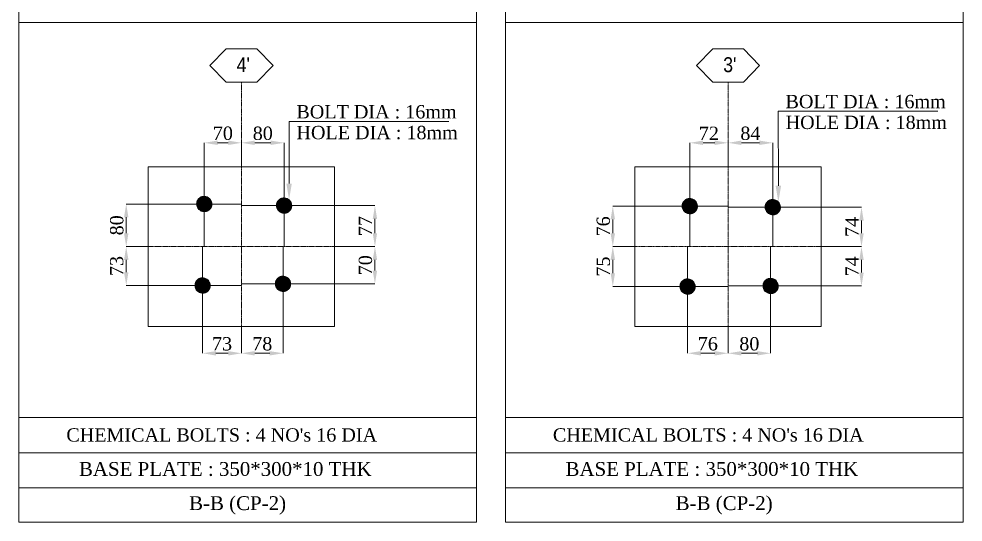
# Model space of a CAD drawing. Header units: millimetres. Extents: x 0 to 13151789, y -1482478 to 0.
# Drawn here: x 12597129 to 12598903, y -1358363 to -1357419 of the extents above; entities that cross this region are included whole.
import ezdxf

# ---------------------------------------------------------------- set-up
doc = ezdxf.new("R2010")
doc.units = ezdxf.units.MM
doc.header["$LTSCALE"] = 0.4
doc.header["$MEASUREMENT"] = 0
doc.header["$PDMODE"] = 66
doc.linetypes.add('CENTER', pattern=[2, 1.25, -0.25, 0.25, -0.25])
doc.linetypes.add('XKITLINE03', pattern=[6, 3, -1, 1, -1])
doc.layers.get('Defpoints').update_dxf_attribs({"lineweight": 0})
for name, color, linetype, lineweight in [('Bolt', 255, 'Continuous', 0), ('Grid', 202, 'CENTER', 0), ('HATCH', 8, 'Continuous', 0), ('Layer 1', 7, 'Continuous', 0), ('Other object type', 1, 'Continuous', 0), ('TEXT', 7, 'Continuous', 0)]:
    doc.layers.add(name, color=color, linetype=linetype, lineweight=lineweight)
doc.styles.add('ARIAL_', font='arial.ttf')
doc.styles.add('style2', font='ARIALN.TTF')
doc.styles.add('TNROMAN', font='times.ttf')
doc.dimstyles.new('shahid', dxfattribs={"dimtxt": 37.0005, "dimasz": 20, "dimexe": 8, "dimexo": 10, "dimgap": 5, "dimtad": 3, "dimdec": 0, "dimrnd": 1, "dimzin": 0, "dimdsep": 46, "dimtxsty": 'style2', "dimcen": 0.09, "dimclrt": 1, "dimadec": 0, "dimazin": 0, "dimtfac": 1, "dimtdec": 0, "dimtix": 1, "dimtmove": 1, "dimatfit": 3, "dimfxl": 1, "dimtolj": 1, "dimtzin": 0, "dimlwd": 5, "dimlwe": 5, "dimarcsym": 0})

# ---------------------------------------------------------------- blocks, each defined once
blk = doc.blocks.new('*D384')
at = {"layer": 'Defpoints', "color": 0, "linetype": 'ByBlock', "lineweight": 0, "ltscale": 0.0025, "transparency": 16777216}
for p in [(12597477.6, -1357651.2), (12597477.6, -1357696.1), (12597547.6, -1357696.1)]:
    blk.add_point(p, dxfattribs=at)
at = {"layer": 'Layer 1', "color": 8, "linetype": 'ByBlock', "lineweight": 5, "ltscale": 0.0025, "transparency": 16777216}
for p, q in [((12597477.6, -1357696.1), (12597477.6, -1357651.2)), ((12597522.6, -1357651.2), (12597502.6, -1357651.2)), ((12597547.6, -1357696.1), (12597547.6, -1357651.2))]:
    blk.add_line(p, q, dxfattribs=at)
at = {"layer": 'Layer 1', "color": 8, "linetype": 'ByBlock', "lineweight": 0, "ltscale": 0.0025, "transparency": 16777216}
for points in [[(12597502.6, -1357647), (12597502.6, -1357655.3), (12597477.6, -1357651.2)], [(12597522.6, -1357647), (12597522.6, -1357655.3), (12597547.6, -1357651.2)]]:
    blk.add_solid(points, dxfattribs=at)
at = {"layer": 'Layer 1', "color": 2, "linetype": 'ByBlock', "lineweight": 0, "ltscale": 0.0025, "transparency": 16777216, "insert": (12597512.6, -1357633.4), "char_height": 25, "attachment_point": 5, "style": 'TNROMAN'}
blk.add_mtext('\\A1;70', dxfattribs=at)
blk = doc.blocks.new('*D385')
at = {"layer": 'Defpoints', "color": 0, "linetype": 'ByBlock', "lineweight": 0, "ltscale": 0.0025, "transparency": 16777216}
for p in [(12597627.6, -1357651.2), (12597547.6, -1357696.1), (12597627.6, -1357696.1)]:
    blk.add_point(p, dxfattribs=at)
at = {"layer": 'Layer 1', "color": 8, "linetype": 'ByBlock', "lineweight": 5, "ltscale": 0.0025, "transparency": 16777216}
for p, q in [((12597547.6, -1357696.1), (12597547.6, -1357651.2)), ((12597572.6, -1357651.2), (12597602.6, -1357651.2)), ((12597627.6, -1357696.1), (12597627.6, -1357651.2))]:
    blk.add_line(p, q, dxfattribs=at)
at = {"layer": 'Layer 1', "color": 8, "linetype": 'ByBlock', "lineweight": 0, "ltscale": 0.0025, "transparency": 16777216}
for points in [[(12597572.6, -1357647), (12597572.6, -1357655.3), (12597547.6, -1357651.2)], [(12597602.6, -1357647), (12597602.6, -1357655.3), (12597627.6, -1357651.2)]]:
    blk.add_solid(points, dxfattribs=at)
at = {"layer": 'Layer 1', "color": 2, "linetype": 'ByBlock', "lineweight": 0, "ltscale": 0.0025, "transparency": 16777216, "insert": (12597587.6, -1357633.5), "char_height": 25, "attachment_point": 5, "style": 'TNROMAN'}
blk.add_mtext('\\A1;80', dxfattribs=at)
blk = doc.blocks.new('*D388')
at = {"layer": 'Defpoints', "color": 0, "linetype": 'ByBlock', "lineweight": 0, "ltscale": 0.0025, "transparency": 16777216}
for p in [(12597722.6, -1357769.1), (12597722.6, -1357846.1), (12597798.3, -1357846.1)]:
    blk.add_point(p, dxfattribs=at)
at = {"layer": 'Layer 1', "color": 8, "linetype": 'ByBlock', "lineweight": 5, "ltscale": 0.0025, "transparency": 16777216}
for p, q in [((12597722.6, -1357769.1), (12597798.3, -1357769.1)), ((12597798.3, -1357794.1), (12597798.3, -1357821.1)), ((12597722.6, -1357846.1), (12597798.3, -1357846.1))]:
    blk.add_line(p, q, dxfattribs=at)
at = {"layer": 'Layer 1', "color": 8, "linetype": 'ByBlock', "lineweight": 0, "ltscale": 0.0025, "transparency": 16777216}
for points in [[(12597794.1, -1357794.1), (12597802.4, -1357794.1), (12597798.3, -1357769.1)], [(12597794.1, -1357821.1), (12597802.4, -1357821.1), (12597798.3, -1357846.1)]]:
    blk.add_solid(points, dxfattribs=at)
at = {"layer": 'Layer 1', "color": 2, "linetype": 'ByBlock', "lineweight": 0, "ltscale": 0.0025, "transparency": 16777216, "insert": (12597780.5, -1357807.6), "char_height": 25, "attachment_point": 5, "rotation": 90, "style": 'TNROMAN'}
blk.add_mtext('\\A1;77', dxfattribs=at)
blk = doc.blocks.new('*D386')
at = {"layer": 'Defpoints', "color": 0, "linetype": 'ByBlock', "lineweight": 0, "ltscale": 0.0025, "transparency": 16777216}
for p in [(12597722.6, -1357846.1), (12597798.3, -1357846.1), (12597722.6, -1357916)]:
    blk.add_point(p, dxfattribs=at)
at = {"layer": 'Layer 1', "color": 8, "linetype": 'ByBlock', "lineweight": 5, "ltscale": 0.0025, "transparency": 16777216}
for p, q in [((12597722.6, -1357846.1), (12597798.3, -1357846.1)), ((12597798.3, -1357891), (12597798.3, -1357871.1)), ((12597722.6, -1357916), (12597798.3, -1357916))]:
    blk.add_line(p, q, dxfattribs=at)
at = {"layer": 'Layer 1', "color": 8, "linetype": 'ByBlock', "lineweight": 0, "ltscale": 0.0025, "transparency": 16777216}
for points in [[(12597794.1, -1357871.1), (12597802.4, -1357871.1), (12597798.3, -1357846.1)], [(12597794.1, -1357891), (12597802.4, -1357891), (12597798.3, -1357916)]]:
    blk.add_solid(points, dxfattribs=at)
at = {"layer": 'Layer 1', "color": 2, "linetype": 'ByBlock', "lineweight": 0, "ltscale": 0.0025, "transparency": 16777216, "insert": (12597780.5, -1357881.1), "char_height": 25, "attachment_point": 5, "rotation": 90, "style": 'TNROMAN'}
blk.add_mtext('\\A1;70', dxfattribs=at)
blk = doc.blocks.new('*D387')
at = {"layer": 'Defpoints', "color": 0, "linetype": 'ByBlock', "lineweight": 0, "ltscale": 0.0025, "transparency": 16777216}
for p in [(12597547.6, -1357996.1), (12597625.6, -1357996.1), (12597625.6, -1358046.4)]:
    blk.add_point(p, dxfattribs=at)
at = {"layer": 'Layer 1', "color": 8, "linetype": 'ByBlock', "lineweight": 5, "ltscale": 0.0025, "transparency": 16777216}
for p, q in [((12597547.6, -1357996.1), (12597547.6, -1358046.4)), ((12597625.6, -1357996.1), (12597625.6, -1358046.4)), ((12597572.6, -1358046.4), (12597600.6, -1358046.4))]:
    blk.add_line(p, q, dxfattribs=at)
at = {"layer": 'Layer 1', "color": 8, "linetype": 'ByBlock', "lineweight": 0, "ltscale": 0.0025, "transparency": 16777216}
for points in [[(12597572.6, -1358042.3), (12597572.6, -1358050.6), (12597547.6, -1358046.4)], [(12597600.6, -1358042.3), (12597600.6, -1358050.6), (12597625.6, -1358046.4)]]:
    blk.add_solid(points, dxfattribs=at)
at = {"layer": 'Layer 1', "color": 2, "linetype": 'ByBlock', "lineweight": 0, "ltscale": 0.0025, "transparency": 16777216, "insert": (12597586.6, -1358028.7), "char_height": 25, "attachment_point": 5, "style": 'TNROMAN'}
blk.add_mtext('\\A1;78', dxfattribs=at)
blk = doc.blocks.new('*D389')
at = {"layer": 'Defpoints', "color": 0, "linetype": 'ByBlock', "lineweight": 0, "ltscale": 0.0025, "transparency": 16777216}
for p in [(12597331.1, -1357766.1), (12597372.6, -1357766.1), (12597372.6, -1357846.1)]:
    blk.add_point(p, dxfattribs=at)
at = {"layer": 'Layer 1', "color": 8, "linetype": 'ByBlock', "lineweight": 5, "ltscale": 0.0025, "transparency": 16777216}
for p, q in [((12597372.6, -1357766.1), (12597331.1, -1357766.1)), ((12597331.1, -1357821.1), (12597331.1, -1357791.1)), ((12597372.6, -1357846.1), (12597331.1, -1357846.1))]:
    blk.add_line(p, q, dxfattribs=at)
at = {"layer": 'Layer 1', "color": 8, "linetype": 'ByBlock', "lineweight": 0, "ltscale": 0.0025, "transparency": 16777216}
for points in [[(12597326.9, -1357791.1), (12597335.3, -1357791.1), (12597331.1, -1357766.1)], [(12597326.9, -1357821.1), (12597335.3, -1357821.1), (12597331.1, -1357846.1)]]:
    blk.add_solid(points, dxfattribs=at)
at = {"layer": 'Layer 1', "color": 2, "linetype": 'ByBlock', "lineweight": 0, "ltscale": 0.0025, "transparency": 16777216, "insert": (12597313.4, -1357806.1), "char_height": 25, "attachment_point": 5, "rotation": 90, "style": 'TNROMAN'}
blk.add_mtext('\\A1;80', dxfattribs=at)
blk = doc.blocks.new('*D390')
at = {"layer": 'Defpoints', "color": 0, "lineweight": 0, "transparency": 16777216}
for p in [(12597372.6, -1357846.1), (12597331.1, -1357919.1), (12597372.6, -1357919.1)]:
    blk.add_point(p, dxfattribs=at)
at = {"layer": 'Layer 1', "color": 8, "lineweight": 5, "transparency": 16777216}
for p, q in [((12597372.6, -1357846.1), (12597331.1, -1357846.1)), ((12597331.1, -1357871.1), (12597331.1, -1357894.1)), ((12597372.6, -1357919.1), (12597331.1, -1357919.1))]:
    blk.add_line(p, q, dxfattribs=at)
at = {"layer": 'Layer 1', "color": 8, "lineweight": 0, "transparency": 16777216}
for points in [[(12597326.9, -1357871.1), (12597335.3, -1357871.1), (12597331.1, -1357846.1)], [(12597326.9, -1357894.1), (12597335.3, -1357894.1), (12597331.1, -1357919.1)]]:
    blk.add_solid(points, dxfattribs=at)
at = {"layer": 'Layer 1', "color": 2, "lineweight": 0, "transparency": 16777216, "insert": (12597313.3, -1357882.6), "char_height": 25, "attachment_point": 5, "rotation": 90, "style": 'TNROMAN'}
blk.add_mtext('\\A1;73', dxfattribs=at)
blk = doc.blocks.new('*D391')
at = {"layer": 'Defpoints', "color": 0, "linetype": 'ByBlock', "lineweight": 0, "ltscale": 0.0025, "transparency": 16777216}
for p in [(12597474.6, -1357996.1), (12597547.6, -1357996.1), (12597547.6, -1358046.4)]:
    blk.add_point(p, dxfattribs=at)
at = {"layer": 'Layer 1', "color": 8, "linetype": 'ByBlock', "lineweight": 5, "ltscale": 0.0025, "transparency": 16777216}
for p, q in [((12597474.6, -1357996.1), (12597474.6, -1358046.4)), ((12597547.6, -1357996.1), (12597547.6, -1358046.4)), ((12597499.6, -1358046.4), (12597522.6, -1358046.4))]:
    blk.add_line(p, q, dxfattribs=at)
at = {"layer": 'Layer 1', "color": 8, "linetype": 'ByBlock', "lineweight": 0, "ltscale": 0.0025, "transparency": 16777216}
for points in [[(12597499.6, -1358042.3), (12597499.6, -1358050.6), (12597474.6, -1358046.4)], [(12597522.6, -1358042.3), (12597522.6, -1358050.6), (12597547.6, -1358046.4)]]:
    blk.add_solid(points, dxfattribs=at)
at = {"layer": 'Layer 1', "color": 2, "linetype": 'ByBlock', "lineweight": 0, "ltscale": 0.0025, "transparency": 16777216, "insert": (12597511.1, -1358028.7), "char_height": 25, "attachment_point": 5, "style": 'TNROMAN'}
blk.add_mtext('\\A1;73', dxfattribs=at)
blk = doc.blocks.new('*D400')
at = {"layer": 'Defpoints', "color": 0, "linetype": 'ByBlock', "lineweight": 0, "ltscale": 0.0025, "transparency": 16777216}
for p in [(12598389.6, -1357651.2), (12598389.6, -1357696.1), (12598461.6, -1357696.1)]:
    blk.add_point(p, dxfattribs=at)
at = {"layer": 'Layer 1', "color": 8, "linetype": 'ByBlock', "lineweight": 5, "ltscale": 0.0025, "transparency": 16777216}
for p, q in [((12598389.6, -1357696.1), (12598389.6, -1357651.2)), ((12598436.6, -1357651.2), (12598414.6, -1357651.2)), ((12598461.6, -1357696.1), (12598461.6, -1357651.2))]:
    blk.add_line(p, q, dxfattribs=at)
at = {"layer": 'Layer 1', "color": 8, "linetype": 'ByBlock', "lineweight": 0, "ltscale": 0.0025, "transparency": 16777216}
for points in [[(12598414.6, -1357647), (12598414.6, -1357655.3), (12598389.6, -1357651.2)], [(12598436.6, -1357647), (12598436.6, -1357655.3), (12598461.6, -1357651.2)]]:
    blk.add_solid(points, dxfattribs=at)
at = {"layer": 'Layer 1', "color": 2, "linetype": 'ByBlock', "lineweight": 0, "ltscale": 0.0025, "transparency": 16777216, "insert": (12598425.6, -1357633.4), "char_height": 25, "attachment_point": 5, "style": 'TNROMAN'}
blk.add_mtext('\\A1;72', dxfattribs=at)
blk = doc.blocks.new('*D401')
at = {"layer": 'Defpoints', "color": 0, "linetype": 'ByBlock', "lineweight": 0, "ltscale": 0.0025, "transparency": 16777216}
for p in [(12598545.6, -1357651.2), (12598461.6, -1357696.1), (12598545.6, -1357696.1)]:
    blk.add_point(p, dxfattribs=at)
at = {"layer": 'Layer 1', "color": 8, "linetype": 'ByBlock', "lineweight": 5, "ltscale": 0.0025, "transparency": 16777216}
for p, q in [((12598461.6, -1357696.1), (12598461.6, -1357651.2)), ((12598486.6, -1357651.2), (12598520.6, -1357651.2)), ((12598545.6, -1357696.1), (12598545.6, -1357651.2))]:
    blk.add_line(p, q, dxfattribs=at)
at = {"layer": 'Layer 1', "color": 8, "linetype": 'ByBlock', "lineweight": 0, "ltscale": 0.0025, "transparency": 16777216}
for points in [[(12598486.6, -1357647), (12598486.6, -1357655.3), (12598461.6, -1357651.2)], [(12598520.6, -1357647), (12598520.6, -1357655.3), (12598545.6, -1357651.2)]]:
    blk.add_solid(points, dxfattribs=at)
at = {"layer": 'Layer 1', "color": 2, "linetype": 'ByBlock', "lineweight": 0, "ltscale": 0.0025, "transparency": 16777216, "insert": (12598503.6, -1357633.5), "char_height": 25, "attachment_point": 5, "style": 'TNROMAN'}
blk.add_mtext('\\A1;84', dxfattribs=at)
blk = doc.blocks.new('*D404')
at = {"layer": 'Defpoints', "color": 0, "linetype": 'ByBlock', "lineweight": 0, "ltscale": 0.0025, "transparency": 16777216}
for p in [(12598636.6, -1357772.1), (12598636.6, -1357846.1), (12598712.3, -1357846.1)]:
    blk.add_point(p, dxfattribs=at)
at = {"layer": 'Layer 1', "color": 8, "linetype": 'ByBlock', "lineweight": 5, "ltscale": 0.0025, "transparency": 16777216}
for p, q in [((12598636.6, -1357772.1), (12598712.3, -1357772.1)), ((12598712.3, -1357797.1), (12598712.3, -1357821.1)), ((12598636.6, -1357846.1), (12598712.3, -1357846.1))]:
    blk.add_line(p, q, dxfattribs=at)
at = {"layer": 'Layer 1', "color": 8, "linetype": 'ByBlock', "lineweight": 0, "ltscale": 0.0025, "transparency": 16777216}
for points in [[(12598708.1, -1357797.1), (12598716.4, -1357797.1), (12598712.3, -1357772.1)], [(12598708.1, -1357821.1), (12598716.4, -1357821.1), (12598712.3, -1357846.1)]]:
    blk.add_solid(points, dxfattribs=at)
at = {"layer": 'Layer 1', "color": 2, "linetype": 'ByBlock', "lineweight": 0, "ltscale": 0.0025, "transparency": 16777216, "insert": (12598694.5, -1357809.1), "char_height": 25, "attachment_point": 5, "rotation": 90, "style": 'TNROMAN'}
blk.add_mtext('\\A1;74', dxfattribs=at)
blk = doc.blocks.new('*D402')
at = {"layer": 'Defpoints', "color": 0, "linetype": 'ByBlock', "lineweight": 0, "ltscale": 0.0025, "transparency": 16777216}
for p in [(12598636.6, -1357846.1), (12598712.3, -1357846.1), (12598636.6, -1357920)]:
    blk.add_point(p, dxfattribs=at)
at = {"layer": 'Layer 1', "color": 8, "linetype": 'ByBlock', "lineweight": 5, "ltscale": 0.0025, "transparency": 16777216}
for p, q in [((12598636.6, -1357846.1), (12598712.3, -1357846.1)), ((12598712.3, -1357895), (12598712.3, -1357871.1)), ((12598636.6, -1357920), (12598712.3, -1357920))]:
    blk.add_line(p, q, dxfattribs=at)
at = {"layer": 'Layer 1', "color": 8, "linetype": 'ByBlock', "lineweight": 0, "ltscale": 0.0025, "transparency": 16777216}
for points in [[(12598708.1, -1357871.1), (12598716.4, -1357871.1), (12598712.3, -1357846.1)], [(12598708.1, -1357895), (12598716.4, -1357895), (12598712.3, -1357920)]]:
    blk.add_solid(points, dxfattribs=at)
at = {"layer": 'Layer 1', "color": 2, "linetype": 'ByBlock', "lineweight": 0, "ltscale": 0.0025, "transparency": 16777216, "insert": (12598694.5, -1357883.1), "char_height": 25, "attachment_point": 5, "rotation": 90, "style": 'TNROMAN'}
blk.add_mtext('\\A1;74', dxfattribs=at)
blk = doc.blocks.new('*D403')
at = {"layer": 'Defpoints', "color": 0, "linetype": 'ByBlock', "lineweight": 0, "ltscale": 0.0025, "transparency": 16777216}
for p in [(12598461.6, -1357996.1), (12598541.6, -1357996.1), (12598541.6, -1358046.4)]:
    blk.add_point(p, dxfattribs=at)
at = {"layer": 'Layer 1', "color": 8, "linetype": 'ByBlock', "lineweight": 5, "ltscale": 0.0025, "transparency": 16777216}
for p, q in [((12598461.6, -1357996.1), (12598461.6, -1358046.4)), ((12598541.6, -1357996.1), (12598541.6, -1358046.4)), ((12598486.6, -1358046.4), (12598516.6, -1358046.4))]:
    blk.add_line(p, q, dxfattribs=at)
at = {"layer": 'Layer 1', "color": 8, "linetype": 'ByBlock', "lineweight": 0, "ltscale": 0.0025, "transparency": 16777216}
for points in [[(12598486.6, -1358042.3), (12598486.6, -1358050.6), (12598461.6, -1358046.4)], [(12598516.6, -1358042.3), (12598516.6, -1358050.6), (12598541.6, -1358046.4)]]:
    blk.add_solid(points, dxfattribs=at)
at = {"layer": 'Layer 1', "color": 2, "linetype": 'ByBlock', "lineweight": 0, "ltscale": 0.0025, "transparency": 16777216, "insert": (12598501.6, -1358028.7), "char_height": 25, "attachment_point": 5, "style": 'TNROMAN'}
blk.add_mtext('\\A1;80', dxfattribs=at)
blk = doc.blocks.new('*D405')
at = {"layer": 'Defpoints', "color": 0, "linetype": 'ByBlock', "lineweight": 0, "ltscale": 0.0025, "transparency": 16777216}
for p in [(12598245.1, -1357770.1), (12598286.6, -1357770.1), (12598286.6, -1357846.1)]:
    blk.add_point(p, dxfattribs=at)
at = {"layer": 'Layer 1', "color": 8, "linetype": 'ByBlock', "lineweight": 5, "ltscale": 0.0025, "transparency": 16777216}
for p, q in [((12598286.6, -1357770.1), (12598245.1, -1357770.1)), ((12598245.1, -1357821.1), (12598245.1, -1357795.1)), ((12598286.6, -1357846.1), (12598245.1, -1357846.1))]:
    blk.add_line(p, q, dxfattribs=at)
at = {"layer": 'Layer 1', "color": 8, "linetype": 'ByBlock', "lineweight": 0, "ltscale": 0.0025, "transparency": 16777216}
for points in [[(12598240.9, -1357795.1), (12598249.3, -1357795.1), (12598245.1, -1357770.1)], [(12598240.9, -1357821.1), (12598249.3, -1357821.1), (12598245.1, -1357846.1)]]:
    blk.add_solid(points, dxfattribs=at)
at = {"layer": 'Layer 1', "color": 2, "linetype": 'ByBlock', "lineweight": 0, "ltscale": 0.0025, "transparency": 16777216, "insert": (12598227.3, -1357808.1), "char_height": 25, "attachment_point": 5, "rotation": 90, "style": 'TNROMAN'}
blk.add_mtext('\\A1;76', dxfattribs=at)
blk = doc.blocks.new('*D406')
at = {"layer": 'Defpoints', "color": 0, "lineweight": 0, "transparency": 16777216}
for p in [(12598286.6, -1357846.1), (12598245.1, -1357921.1), (12598286.6, -1357921.1)]:
    blk.add_point(p, dxfattribs=at)
at = {"layer": 'Layer 1', "color": 8, "lineweight": 5, "transparency": 16777216}
for p, q in [((12598286.6, -1357846.1), (12598245.1, -1357846.1)), ((12598245.1, -1357871.1), (12598245.1, -1357896.1)), ((12598286.6, -1357921.1), (12598245.1, -1357921.1))]:
    blk.add_line(p, q, dxfattribs=at)
at = {"layer": 'Layer 1', "color": 8, "lineweight": 0, "transparency": 16777216}
for points in [[(12598240.9, -1357871.1), (12598249.3, -1357871.1), (12598245.1, -1357846.1)], [(12598240.9, -1357896.1), (12598249.3, -1357896.1), (12598245.1, -1357921.1)]]:
    blk.add_solid(points, dxfattribs=at)
at = {"layer": 'Layer 1', "color": 2, "lineweight": 0, "transparency": 16777216, "insert": (12598227.3, -1357883.6), "char_height": 25, "attachment_point": 5, "rotation": 90, "style": 'TNROMAN'}
blk.add_mtext('\\A1;75', dxfattribs=at)
blk = doc.blocks.new('*D407')
at = {"layer": 'Defpoints', "color": 0, "linetype": 'ByBlock', "lineweight": 0, "ltscale": 0.0025, "transparency": 16777216}
for p in [(12598385.6, -1357996.1), (12598461.6, -1357996.1), (12598461.6, -1358046.4)]:
    blk.add_point(p, dxfattribs=at)
at = {"layer": 'Layer 1', "color": 8, "linetype": 'ByBlock', "lineweight": 5, "ltscale": 0.0025, "transparency": 16777216}
for p, q in [((12598385.6, -1357996.1), (12598385.6, -1358046.4)), ((12598461.6, -1357996.1), (12598461.6, -1358046.4)), ((12598410.6, -1358046.4), (12598436.6, -1358046.4))]:
    blk.add_line(p, q, dxfattribs=at)
at = {"layer": 'Layer 1', "color": 8, "linetype": 'ByBlock', "lineweight": 0, "ltscale": 0.0025, "transparency": 16777216}
for points in [[(12598410.6, -1358042.3), (12598410.6, -1358050.6), (12598385.6, -1358046.4)], [(12598436.6, -1358042.3), (12598436.6, -1358050.6), (12598461.6, -1358046.4)]]:
    blk.add_solid(points, dxfattribs=at)
at = {"layer": 'Layer 1', "color": 2, "linetype": 'ByBlock', "lineweight": 0, "ltscale": 0.0025, "transparency": 16777216, "insert": (12598423.6, -1358028.7), "char_height": 25, "attachment_point": 5, "style": 'TNROMAN'}
blk.add_mtext('\\A1;76', dxfattribs=at)

msp = doc.modelspace()

# ---------------------------------------------------------------- hatches: boundary and pattern name
at = {"layer": 'HATCH', "lineweight": 0}
h = msp.add_hatch(dxfattribs=at)
h.set_pattern_fill('ANSI31', color=8)
h.set_pattern_definition([(45, (4995204.22866, -2044066.15714), (-0.0883883476483, 0.0883883476483), [])])
h.paths.add_polyline_path([(12597492, -1357766.1, -1), (12597463.4, -1357766.1, -1)])
h = msp.add_hatch(dxfattribs=at)
h.set_pattern_fill('ANSI31', color=8)
h.set_pattern_definition([(45, (4995204.19365, -2044069.15714), (-0.0883883476483, 0.0883883476483), [])])
h.paths.add_polyline_path([(12597613.3, -1357769.1, 1), (12597641.9, -1357769.1, 1)])
h = msp.add_hatch(dxfattribs=at)
h.set_pattern_fill('ANSI31', color=8)
h.set_pattern_definition([(45, (4996116.22096, -2044070.15714), (-0.0883883476483, 0.0883883476483), [])])
h.paths.add_polyline_path([(12598404, -1357770.1, -1), (12598375.4, -1357770.1, -1)])
h = msp.add_hatch(dxfattribs=at)
h.set_pattern_fill('ANSI31', color=8)
h.set_pattern_definition([(45, (4996122.18595, -2044072.15714), (-0.0883883476483, 0.0883883476483), [])])
h.paths.add_polyline_path([(12598531.3, -1357772.1, 1), (12598559.9, -1357772.1, 1)])
h = msp.add_hatch(dxfattribs=at)
h.set_pattern_fill('ANSI31', color=8)
h.set_pattern_definition([(45, (4995201.19365, -2044219.15714), (-0.0883883476483, 0.0883883476483), [])])
h.paths.add_polyline_path([(12597488.9, -1357919.1, -1), (12597460.3, -1357919.1, -1)])
h = msp.add_hatch(dxfattribs=at)
h.set_pattern_fill('ANSI31', color=8)
h.set_pattern_definition([(45, (4995202.19365, -2044216.02581), (-0.0883883476483, 0.0883883476483), [])])
h.paths.add_polyline_path([(12597611.3, -1357916, 1), (12597639.9, -1357916, 1)])
h = msp.add_hatch(dxfattribs=at)
h.set_pattern_fill('ANSI31', color=8)
h.set_pattern_definition([(45, (4996112.18595, -2044221.15714), (-0.0883883476483, 0.0883883476483), [])])
h.paths.add_polyline_path([(12598399.9, -1357921.1, -1), (12598371.3, -1357921.1, -1)])
h = msp.add_hatch(dxfattribs=at)
h.set_pattern_fill('ANSI31', color=8)
h.set_pattern_definition([(45, (4996118.18595, -2044220.02581), (-0.0883883476483, 0.0883883476483), [])])
h.paths.add_polyline_path([(12598527.3, -1357920, 1), (12598555.9, -1357920, 1)])

# ---------------------------------------------------------------- linework, layer by layer
at = {"layer": 'Bolt', "lineweight": 0, "ltscale": 20}
for points in [[(12597631.9, -1357727.7), (12597637, -1357758.3), (12597642.1, -1357727.7)], [(12598551, -1357731.8), (12598556.1, -1357762.4), (12598561.2, -1357731.8)]]:
    msp.add_solid(points, dxfattribs=at)
at = {"layer": 'Grid', "linetype": 'XKITLINE03', "lineweight": 0}
for p, q in [((12597547.6, -1357537.5), (12597547.6, -1358015.3)), ((12598461.6, -1357537.5), (12598461.6, -1358015.3)), ((12597722.6, -1357846.1), (12597372.6, -1357846.1)), ((12598636.6, -1357846.1), (12598286.6, -1357846.1))]:
    msp.add_line(p, q, dxfattribs=at)
at = {"layer": 'Grid', "linetype": 'XKITLINE03', "lineweight": 0, "ltscale": 350}
for points in [[(12597518.8, -1357537.5), (12597576.5, -1357537.5), (12597606.9, -1357506.3), (12597576.5, -1357474.7), (12597518.8, -1357474.7), (12597488.3, -1357506.3)], [(12598432.8, -1357537.5), (12598490.5, -1357537.5), (12598520.9, -1357506.3), (12598490.5, -1357474.7), (12598432.8, -1357474.7), (12598402.3, -1357506.3)]]:
    msp.add_lwpolyline(points, close=True, dxfattribs=at)
at = {"layer": 'Layer 1', "linetype": 'ByBlock', "lineweight": 0, "ltscale": 0.0025}
for points in [[(12597722.6, -1357996.1), (12597372.6, -1357996.1), (12597372.6, -1357696.1), (12597722.6, -1357696.1)], [(12598636.6, -1357996.1), (12598286.6, -1357996.1), (12598286.6, -1357696.1), (12598636.6, -1357696.1)]]:
    msp.add_lwpolyline(points, close=True, dxfattribs=at)
at = {"layer": 'Other object type', "color": 241, "lineweight": 0}
for p, q in [((12597477.6, -1357696.1), (12597477.6, -1357846.1)), ((12597627.6, -1357696.1), (12597627.6, -1357846.1)), ((12598389.6, -1357696.1), (12598389.6, -1357846.1)), ((12598545.6, -1357696.1), (12598545.6, -1357846.1)), ((12597547.6, -1357766.1), (12597372.6, -1357766.1)), ((12597722.6, -1357769.1), (12597547.6, -1357769.1)), ((12598461.6, -1357770.1), (12598286.6, -1357770.1)), ((12598636.6, -1357772.1), (12598461.6, -1357772.1)), ((12597474.6, -1357846.1), (12597474.6, -1357996.1)), ((12597625.6, -1357845.8), (12597625.6, -1357995.8)), ((12598385.6, -1357846.1), (12598385.6, -1357996.1)), ((12598541.6, -1357845.8), (12598541.6, -1357995.8)), ((12597722.6, -1357916), (12597547.6, -1357916)), ((12597547.6, -1357919.1), (12597372.6, -1357919.1)), ((12598461.6, -1357921.1), (12598286.6, -1357921.1)), ((12598636.6, -1357920), (12598461.6, -1357920)), ((12597129.5, -1358167), (12597989.2, -1358167)), ((12598043.5, -1358167), (12598903.1, -1358167)), ((12597129.5, -1358233.1), (12597989.2, -1358233.1)), ((12598043.5, -1358233.1), (12598903.1, -1358233.1)), ((12597129.5, -1358299.2), (12597989.2, -1358299.2)), ((12598043.5, -1358299.2), (12598903.1, -1358299.2))]:
    msp.add_line(p, q, dxfattribs=at)
for points in [[(12597129.5, -1356487.8), (12597989.2, -1356487.8), (12597989.2, -1357425.6), (12597129.5, -1357425.6)], [(12598043.5, -1356487.8), (12598903.1, -1356487.8), (12598903.1, -1357425.6), (12598043.5, -1357425.6)], [(12597129.5, -1357425.6), (12597989.2, -1357425.6), (12597989.2, -1358363.4), (12597129.5, -1358363.4)], [(12598043.5, -1357425.6), (12598903.1, -1357425.6), (12598903.1, -1358363.4), (12598043.5, -1358363.4)]]:
    msp.add_lwpolyline(points, close=True, dxfattribs=at)
at = {"layer": 'Other object type', "color": 8, "lineweight": 0}
for centre in [(12597477.7, -1357766.1), (12597627.6, -1357769.1), (12598389.7, -1357770.1), (12598545.6, -1357772.1), (12597474.6, -1357919.1), (12597625.6, -1357916), (12598385.6, -1357921.1), (12598541.6, -1357920)]:
    msp.add_circle(centre, 14.3, dxfattribs=at)
at = {"layer": 'TEXT', "lineweight": 0}
for p, q in [((12598555.8, -1357592), (12598855.8, -1357592)), ((12598556.1, -1357731.8), (12598555.8, -1357592)), ((12597637, -1357611.2), (12597936.9, -1357611.2)), ((12597637, -1357727.7), (12597637, -1357611.2))]:
    msp.add_line(p, q, dxfattribs=at)

# ---------------------------------------------------------------- texts
at = {"layer": 'Grid', "color": 2, "lineweight": 0, "style": 'ARIAL_', "width": 0.85}
for s, p in [("4'", (12597538.5, -1357518.5)), ("3'", (12598452.5, -1357518.5))]:
    msp.add_text(s, height=28, dxfattribs=at).set_placement(p)
at = {"layer": 'TEXT', "lineweight": 0, "style": 'TNROMAN'}
for s, height, p in [('BOLT DIA : 16mm ', 25, (12598569.5, -1357586.2)), ('BOLT DIA : 16mm ', 25, (12597650.7, -1357605.4)), ('HOLE DIA : 18mm', 25, (12598569.7, -1357625.3)), ('HOLE DIA : 18mm', 25, (12597650.8, -1357644.4)), ("CHEMICAL BOLTS : 4 NO's 16 DIA ", 25, (12597218.6, -1358212.2)), ("CHEMICAL BOLTS : 4 NO's 16 DIA ", 25, (12598132.6, -1358212.2)), ('BASE PLATE : 350*300*10 THK', 26, (12597242.3, -1358276.6)), ('BASE PLATE : 350*300*10 THK', 26, (12598156.3, -1358276.6)), ('B-B (CP-2)', 26, (12597449.2, -1358340.8)), ('B-B (CP-2)', 26, (12598363.2, -1358340.8))]:
    msp.add_text(s, height=height, dxfattribs=at).set_placement(p)

# ---------------------------------------------------------------- dimensions: what is measured, and where the dimension line sits
at = {"layer": 'Layer 1', "linetype": 'ByBlock', "lineweight": 0, "ltscale": 0.0025}
for base, p1, p2, angle, picture, middle in [((12597477.6, -1357651.2), (12597547.6, -1357696.1), (12597477.6, -1357696.1), 180, '*D384', (12597512.6, -1357633.4)), ((12598389.6, -1357651.2), (12598461.6, -1357696.1), (12598389.6, -1357696.1), 180, '*D400', (12598425.6, -1357633.4)), ((12597331.1, -1357766.1), (12597372.6, -1357846.1), (12597372.6, -1357766.1), 90, '*D389', (12597313.4, -1357806.1)), ((12597798.3, -1357846.1), (12597722.6, -1357769.1), (12597722.6, -1357846.1), 90, '*D388', (12597780.5, -1357807.6)), ((12598245.1, -1357770.1), (12598286.6, -1357846.1), (12598286.6, -1357770.1), 90, '*D405', (12598227.3, -1357808.1)), ((12598712.3, -1357846.1), (12598636.6, -1357772.1), (12598636.6, -1357846.1), 90, '*D404', (12598694.5, -1357809.1)), ((12597798.3, -1357846.1), (12597722.6, -1357916), (12597722.6, -1357846.1), 270, '*D386', (12597780.5, -1357881.1)), ((12598712.3, -1357846.1), (12598636.6, -1357920), (12598636.6, -1357846.1), 270, '*D402', (12598694.5, -1357883.1))]:
    dim = msp.add_linear_dim(base=base, p1=p1, p2=p2, angle=angle, dimstyle='shahid', override={"dimtxt": 25, "dimasz": 25, "dimexe": 0, "dimexo": 0, "dimtxsty": 'TNROMAN', "dimclrd": 8, "dimclre": 8, "dimclrt": 2}, dxfattribs=at)
    dim.commit()
    dim.dimension.update_dxf_attribs({"geometry": picture, "text_midpoint": middle})
for base, p1, p2, picture, middle in [((12597627.6, -1357651.2), (12597547.6, -1357696.1), (12597627.6, -1357696.1), '*D385', (12597587.6, -1357633.5)), ((12598545.6, -1357651.2), (12598461.6, -1357696.1), (12598545.6, -1357696.1), '*D401', (12598503.6, -1357633.5)), ((12597547.6, -1358046.4), (12597474.6, -1357996.1), (12597547.6, -1357996.1), '*D391', (12597511.1, -1358028.7)), ((12597625.6, -1358046.4), (12597547.6, -1357996.1), (12597625.6, -1357996.1), '*D387', (12597586.6, -1358028.7)), ((12598461.6, -1358046.4), (12598385.6, -1357996.1), (12598461.6, -1357996.1), '*D407', (12598423.6, -1358028.7)), ((12598541.6, -1358046.4), (12598461.6, -1357996.1), (12598541.6, -1357996.1), '*D403', (12598501.6, -1358028.7))]:
    dim = msp.add_linear_dim(base=base, p1=p1, p2=p2, dimstyle='shahid', override={"dimtxt": 25, "dimasz": 25, "dimexe": 0, "dimexo": 0, "dimtxsty": 'TNROMAN', "dimclrd": 8, "dimclre": 8, "dimclrt": 2}, dxfattribs=at)
    dim.commit()
    dim.dimension.update_dxf_attribs({"geometry": picture, "text_midpoint": middle})
at = {"layer": 'Layer 1', "color": 241, "lineweight": 0}
for base, p1, p2, picture, middle in [((12597331.1, -1357919.1), (12597372.6, -1357846.1), (12597372.6, -1357919.1), '*D390', (12597313.3, -1357882.6)), ((12598245.1, -1357921.1), (12598286.6, -1357846.1), (12598286.6, -1357921.1), '*D406', (12598227.3, -1357883.6))]:
    dim = msp.add_linear_dim(base=base, p1=p1, p2=p2, angle=90, dimstyle='shahid', override={"dimtxt": 25, "dimasz": 25, "dimexe": 0, "dimexo": 0, "dimtxsty": 'TNROMAN', "dimclrd": 8, "dimclre": 8, "dimclrt": 2}, dxfattribs=at)
    dim.commit()
    dim.dimension.update_dxf_attribs({"geometry": picture, "text_midpoint": middle})

doc.saveas('drawing.dxf')
